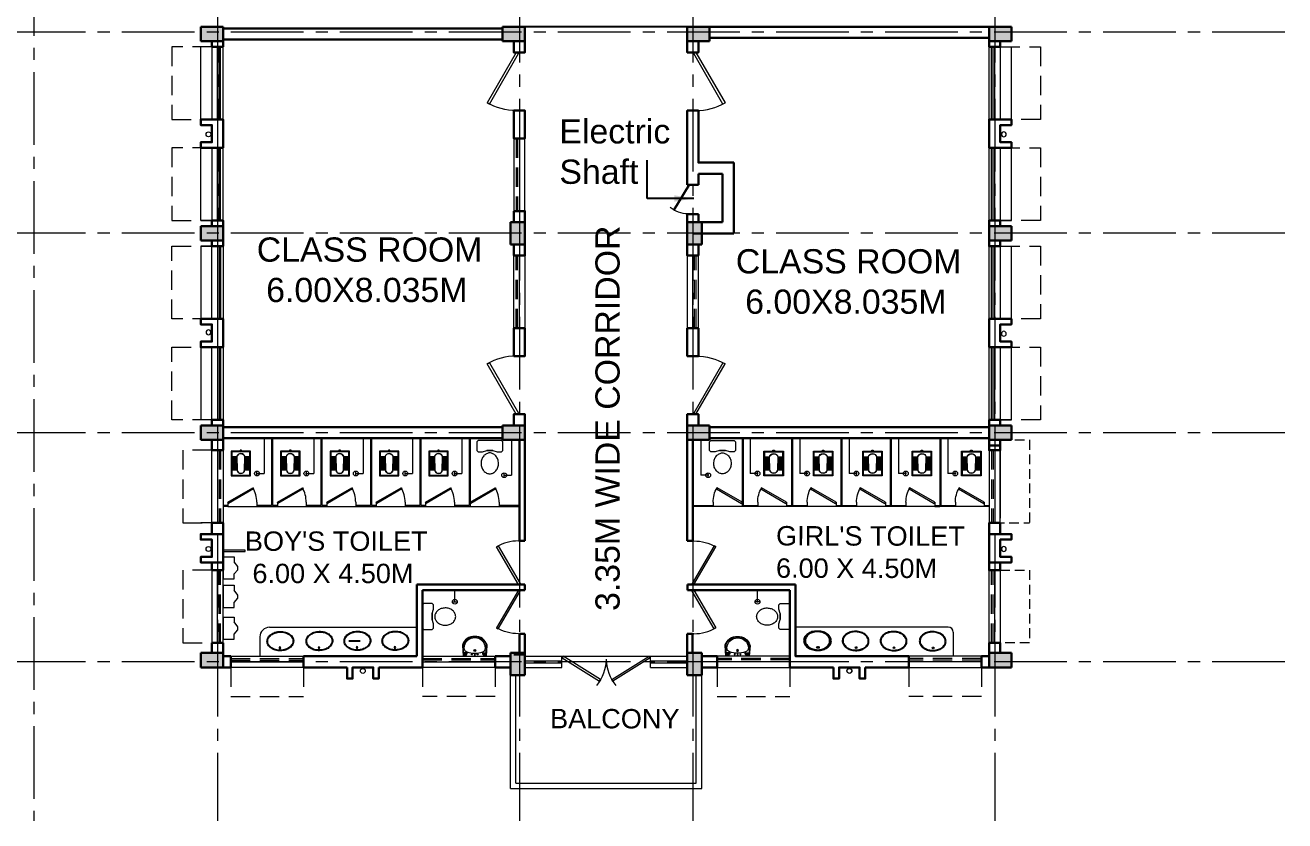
# Model space of a CAD drawing. Extents: x 1465 to 2206, y 779 to 1116.
# Drawn here: x 1938.69 to 1964.68, y 879.68 to 896.11 of the extents above; entities that cross this region are included whole.
import ezdxf

# ---------------------------------------------------------------- set-up
doc = ezdxf.new("R2010")
doc.units = 0
doc.header["$LTSCALE"] = 40
doc.header["$MEASUREMENT"] = 0
doc.linetypes.add('CENTER2', pattern=[1.125, 0.75, -0.125, 0.125, -0.125])
doc.linetypes.add('DASHED', pattern=[0.75, 0.5, -0.25])
doc.layers.get('0').update_dxf_attribs({"linetype": 'CONTINUOUS'})
for name, color, linetype, lineweight in [('CLL LEV.', 252, 'CONTINUOUS', 18), ('COLUMN', 251, 'CONTINUOUS', 30), ('CUBICAL TOILET', 160, 'CONTINUOUS', 9), ('Door', 54, 'CONTINUOUS', 15), ('elevation', 1, 'CONTINUOUS', 13), ('FIXTURE', 13, 'CONTINUOUS', 9), ('Furniture', 13, 'CONTINUOUS', 13), ('PROJECTION', 32, 'DASHED', 13), ('Railing', 22, 'CONTINUOUS', 13), ('VENTILATOR', 6, 'DASHED', 13), ('Wall', 7, 'CONTINUOUS', 30), ('wall l', 7, 'CONTINUOUS', 15), ('Window', 150, 'CONTINUOUS', 13), ('Window-Wall', 7, 'CONTINUOUS', 13)]:
    doc.layers.add(name, color=color, linetype=linetype, lineweight=lineweight)
for name, color, linetype in [('Dim', 251, 'CONTINUOUS'), ('EXPANSION JOINT', 244, 'CONTINUOUS'), ('GRID', 4, 'CENTER2'), ('Hatch', 251, 'CONTINUOUS'), ('Text', 7, 'CONTINUOUS')]:
    doc.layers.add(name, color=color, linetype=linetype)
doc.styles.add('L120', font='simplex.shx', dxfattribs={"height": 3})
doc.styles.get("Standard").update_dxf_attribs({"font": 'txt.shx', "height": 0.03937})
doc.styles.add('Tabrej.', font='GOTHIC.TTF', dxfattribs={"height": 1})
doc.dimstyles.get("Standard").update_dxf_attribs({"dimtxt": 0.18, "dimasz": 0.18, "dimexe": 0.18, "dimexo": 0.0625, "dimgap": 0.09, "dimtad": 0, "dimtih": 1, "dimtoh": 1, "dimdec": 4, "dimzin": 0, "dimdsep": 46, "dimtxsty": 'Standard', "dimcen": 0.09, "dimadec": 0, "dimazin": 0, "dimtfac": 1, "dimtdec": 4, "dimtofl": 0, "dimtmove": 0, "dimatfit": 3, "dimfxl": 0, "dimtolj": 1, "dimtzin": 0, "dimarcsym": 0})

# ---------------------------------------------------------------- blocks, each defined once
blk = doc.blocks.new('COLUMN 546')
at = {"layer": 'Hatch'}
h = blk.add_hatch(color=0, dxfattribs=at)
h.dxf.hatch_style = 1
h.paths.add_polyline_path([(0, 0), (0.3, 0), (0.3, 0.46), (0, 0.46)])
at = {"layer": 'COLUMN'}
for p, q in [((0.3, 0.46), (0, 0.46)), ((0, 0.46), (0, 0)), ((0.3, 0), (0.3, 0.46)), ((0, 0), (0.3, 0))]:
    blk.add_line(p, q, dxfattribs=at)
blk = doc.blocks.new('VENT 2')
at = {"layer": 'VENTILATOR', "ltscale": 0.02}
for p, q in [((0, 0.182), (1.5, 0.182)), ((0, 0.152), (1.5, 0.152))]:
    blk.add_line(p, q, dxfattribs=at)
at = {"layer": 'Window-Wall'}
for p, q in [((0, 0.23), (1.5, 0.23)), ((0, 0), (0, 0.23)), ((0, 0.115), (1.5, 0.115)), ((1.5, 0), (0, 0)), ((1.5, 0.23), (1.5, 0))]:
    blk.add_line(p, q, dxfattribs=at)
blk = doc.blocks.new('*U14')
for p, q in [((0, 0), (0, -6)), ((40, 0), (40, -6))]:
    blk.add_line(p, q)
blk.add_lwpolyline([(0, 0), (34.64, 20), (35.52, 18.48), (0.87, -1.52)], close=True)
blk.add_arc((0, 0), 40, 0, 30)
blk = doc.blocks.new('DOOR1')
at = {"layer": 'Door', "xscale": 0.0300000000000013, "yscale": 0.0300000000000013, "zscale": 0.0300000000000013}
blk.add_blockref('*U14', (0, 0.18), dxfattribs=at)
blk = doc.blocks.new('class 1')
at = {"layer": 'Wall'}
for points in [[(0.23, 0), (0, 0), (0, -0.23), (0.23, -0.23), (0.23, 0)], [(0.23, -1.43), (0, -1.43), (0, -2.005), (0.23, -2.005), (0.23, -1.43)], [(0.23, -3.505), (0, -3.505), (0, -3.735), (0.23, -3.735), (0.23, -3.505)]]:
    blk.add_lwpolyline(points, dxfattribs=at)
at = {"layer": 'Wall', "rotation": 270}
for name, p in [('DOOR1', (0, -0.23)), ('VENT 2', (0, -2.005))]:
    blk.add_blockref(name, p, dxfattribs=at)
blk = doc.blocks.new('WINDOW 1')
at = {"layer": 'CLL LEV.'}
for p, q in [((0, -0.23), (0, -0.46)), ((1.5, -0.23), (1.5, -0.46)), ((0, -0.46), (1.5, -0.46))]:
    blk.add_line(p, q, dxfattribs=at)
at = {"layer": 'PROJECTION', "ltscale": 0.02}
for p, q in [((0, -1.06), (0, -0.23)), ((1.5, -0.23), (1.5, -1.06)), ((1.5, -1.06), (0, -1.06))]:
    blk.add_line(p, q, dxfattribs=at)
at = {"layer": 'Window'}
for p, q in [((0, -0.051), (1.5, -0.051)), ((0, -0.081), (1.5, -0.081))]:
    blk.add_line(p, q, dxfattribs=at)
at = {"layer": 'Window-Wall'}
for p, q in [((0, 0), (1.5, 0)), ((0, -0.23), (0, 0)), ((1.5, 0), (1.5, -0.23)), ((0, -0.115), (1.5, -0.115)), ((1.5, -0.23), (0, -0.23))]:
    blk.add_line(p, q, dxfattribs=at)
blk = doc.blocks.new('SHAFT2')
at = {"layer": 'FIXTURE'}
blk.add_circle((0.302, 0.307), 0.05, dxfattribs=at)
at = {"layer": 'Wall'}
blk.add_lwpolyline([(0, 0.585), (0.46, 0.585), (0.46, 0.47), (0.23, 0.47), (0.23, 0.115), (0.46, 0.115), (0.46, 0), (0, 0), (0, 0.585)], dxfattribs=at)
blk = doc.blocks.new('Door - Left Hung 36 in.')
blk.add_lwpolyline([(0.8, -1.3), (0, 0), (31.2, 18), (31.9, 16.7)], close=True)
blk.add_arc((0, 0), 36, 0, 37.3101)
blk = doc.blocks.new('GTREY')
at = {"layer": 'GRID', "lineweight": 18, "ltscale": 0.05}
for p, q in [((49.375, 5.343), (49.375, -45.5572)), ((55.605, 5.343), (55.605, -45.5572)), ((59.185, 5.343), (59.185, -45.5572)), ((65.415, 5.343), (65.415, -45.5572)), ((45.587, 3.6467), (45.587, -45.5572)), ((71.4016, -29.282), (-2.5941, -29.282)), ((71.4016, -33.4319), (-4.1023, -33.4319)), ((71.4016, -37.5469), (-4.1023, -37.5469)), ((71.4016, -42.277), (-4.1023, -42.277))]:
    blk.add_line(p, q, dxfattribs=at)
blk = doc.blocks.new('RSA BASIN 9')
for points in [[(-0.1, -16.2, 0.340881), (10, -9, 0.074195), (10.1, -8.9), (9.5, 0), (-9.5, 0), (-10, -8.8, 0.082611), (-10, -9.2, 0.330812), (-0.1, -16.2)], [(0, -15, 0.391482), (8.9, -6.7, 0.252869), (6.5, -3.5, 0.087242), (0, -2.5, 0.079484), (-6.5, -3.5, 0.2542), (-8.8, -6.7, 0.39026), (0, -15)], [(-8.6, -2, -0.907437), (-8.4, -1.8), (-7.5, -2.6, -0.907437), (-7.6, -2.7)], [(-8.2, -1.6, -0.907437), (-8.1, -1.5), (-7.1, -2.3, -0.907437), (-7.3, -2.4)], [(-7.8, -1.3, -0.907437), (-7.7, -1.2), (-6.8, -1.9, -0.907437), (-6.9, -2.1)], [(7.8, -1.3, 0.907437), (7.7, -1.2), (6.8, -1.9, 0.907437), (6.9, -2.1)], [(8.2, -1.6, 0.907437), (8.1, -1.5), (7.1, -2.3, 0.907437), (7.3, -2.4)], [(8.6, -2, 0.907437), (8.4, -1.8), (7.5, -2.6, 0.907437), (7.6, -2.7)]]:
    blk.add_lwpolyline(points, format="xyb", close=True)
for points in [[(-5.9, -3.3), (-6.2, -3, -0.183787), (-6.2, -2.7, 0.126662), (-6.2, -2.4), (-6.6, -1.4, 0.35453), (-7.1, -1), (-8.7, -1, 0.414214), (-9.1, -1.4), (-9.6, -9.1, 0.329849), (-0.1, -15.8, 0.338736), (9.6, -8.9, 0.075632), (9.7, -8.8), (9.1, -1.4, 0.414214), (8.7, -1), (7.1, -1, 0.35453), (6.6, -1.4), (6.2, -2.4, 0.126662), (6.2, -2.7, -0.183787), (6.2, -3), (5.9, -3.3)], [(-6.2, -3.4), (-6.2, -3.3, 0.220542), (-6.5, -3.1), (-8.7, -2.8, -0.361119), (-9.2, -2.3)], [(6.2, -3.4), (6.2, -3.3, -0.220542), (6.5, -3.1), (8.7, -2.8, 0.358803), (9.2, -2.3, 0.358803)]]:
    blk.add_lwpolyline(points, format="xyb")
for centre, radius in [((-2.3, -1.6), 0.399), ((0, -4.8), 0.771), ((0, -4.8), 0.602), ((0, -1.2), 0.399), ((2.3, -1.5), 0.399)]:
    blk.add_circle(centre, radius)
blk = doc.blocks.new('RSA CL6')
for p, q in [((5.5, 3.5), (5.5, 7.3)), ((5.9, 3.5), (5.9, 7.3)), ((6.3, 3.5), (6.3, 7.3)), ((6.7, 3.4), (6.7, 7.3)), ((7.1, 3.4), (7.1, 7.3)), ((7.5, 3.4), (7.5, 7.3)), ((7.9, 3.4), (7.9, 7.3)), ((8.3, 3.4), (8.3, 7.3)), ((8.7, 3.4), (8.7, 7.3)), ((9.1, 3.4), (9.1, 7.3)), ((9.4, 3.4), (9.4, 7.3)), ((9.8, 3.4), (9.8, 7.3)), ((10.2, 3.4), (10.2, 7.3)), ((10.6, 3.4), (10.6, 7.3)), ((11, 3.3), (11, 7.3)), ((11.4, 3.3), (11.4, 7.3)), ((11.8, 3.3), (11.8, 7.3)), ((12.2, 3.3), (12.2, 7.3)), ((12.6, 3.3), (12.6, 7.3)), ((13, 3.3), (13, 7.3)), ((13.4, 3.3), (13.4, 7.3)), ((13.8, 3.3), (13.8, 7.3)), ((14.2, 3.3), (14.2, 7.3)), ((14.6, 3.3), (14.6, 7.3)), ((15, 3.2), (15, 7.3)), ((15.4, 3.2), (15.4, 7.3)), ((15.7, 3.2), (15.7, 7.3)), ((16.1, 3.2), (16.1, 7.3)), ((16.1, 7.3), (16.1, 3.2)), ((5.5, -7.3), (5.5, -3.5)), ((5.9, -7.3), (5.9, -3.5)), ((6.3, -7.3), (6.3, -3.4)), ((6.7, -7.3), (6.7, -3.4)), ((7.1, -7.3), (7.1, -3.4)), ((7.5, -7.3), (7.5, -3.4)), ((7.9, -7.3), (7.9, -3.4)), ((8.3, -7.3), (8.3, -3.4)), ((8.7, -7.3), (8.7, -3.4)), ((9.1, -7.3), (9.1, -3.4)), ((9.4, -7.3), (9.4, -3.4)), ((9.8, -7.3), (9.8, -3.3)), ((10.2, -7.3), (10.2, -3.3)), ((10.6, -7.3), (10.6, -3.3)), ((11, -7.3), (11, -3.3)), ((11.4, -7.3), (11.4, -3.3)), ((11.8, -7.3), (11.8, -3.3)), ((12.2, -7.3), (12.2, -3.3)), ((12.6, -7.3), (12.6, -3.3)), ((13, -7.3), (13, -3.3)), ((13.4, -7.3), (13.4, -3.2)), ((13.8, -7.3), (13.8, -3.2)), ((14.2, -7.3), (14.2, -3.2)), ((14.6, -7.3), (14.6, -3.2)), ((15, -7.3), (15, -3.2)), ((15.4, -7.3), (15.4, -3.2)), ((15.7, -7.3), (15.7, -3.2)), ((16.1, -3.2), (16.1, -7.3)), ((16.1, -7.3), (16.1, -3.2))]:
    blk.add_line(p, q)
blk.add_lwpolyline([(0.8, -0.6), (0, -0.6), (0, 0.6), (0.8, 0.6)])
for points in [[(0.8, 7.9), (20.9, 7.9), (20.9, -7.9), (0.8, -7.9)], [(1.4, 7.3), (20.3, 7.3), (20.3, -7.3), (1.4, -7.3)]]:
    blk.add_lwpolyline(points, close=True)
for points in [[(5.5, 3.5), (16.1, 3.2, -0.899983), (16.1, -3.2), (5.5, -3.5, -0.799392)], [(5.5, 3.3), (16.1, 3, -0.897689), (16.1, -3), (5.6, -3.3, -0.793494), (5.5, 3.3)]]:
    blk.add_lwpolyline(points, format="xyb", close=True)
blk = doc.blocks.new('ENGLISH SHEET')
at = {"layer": 'FIXTURE'}
for p, q in [((4663.798, 251.204), (4663.773, 251.179)), ((4663.773, 251.179), (4663.773, 250.696)), ((4663.976, 251.204), (4663.798, 251.204)), ((4664.002, 251.179), (4663.976, 251.204)), ((4664.002, 251.09), (4664.002, 251.179)), ((4663.976, 251.001), (4664.002, 251.09)), ((4663.976, 250.874), (4663.976, 251.001)), ((4663.976, 251.001), (4663.976, 250.874)), ((4664.002, 250.785), (4663.976, 250.874)), ((4663.773, 250.696), (4663.798, 250.67)), ((4663.798, 250.67), (4663.976, 250.67)), ((4663.976, 250.67), (4664.002, 250.696)), ((4664.002, 250.696), (4664.002, 250.785))]:
    blk.add_line(p, q, dxfattribs=at)
blk.add_lwpolyline([(4664.459, 250.937, 0.117036), (4664.443, 251.003, 0.104338), (4664.396, 251.063, 0.09029), (4664.321, 251.105, 0.09898), (4664.243, 251.115, 0.08237), (4664.159, 251.101, 0.09029), (4664.09, 251.063, 0.104338), (4664.043, 251.003, 0.117036), (4664.027, 250.937, 0.117036), (4664.043, 250.871, 0.104338), (4664.09, 250.811, 0.09029), (4664.159, 250.773, 0.08237), (4664.243, 250.759, 0.08237), (4664.327, 250.773, 0.09029), (4664.396, 250.811, 0.104338), (4664.443, 250.871, 0.117036)], format="xyb", close=True, dxfattribs=at)
blk = doc.blocks.new('RSA BASIN 2')
for points in [[(10.7, -8.1, 0.12976), (10, -5.2, 0.106426), (7.6, -2.5, 0.084431), (4.3, -0.7, 0.073534), (0, 0, 0.073534), (-4.3, -0.5, 0.084431), (-7.7, -2.2, 0.106426), (-10.2, -4.8, 0.12976), (-11, -7.7, 0.12976), (-10.3, -10.6, 0.106426), (-7.9, -13.3, 0.084431), (-4.6, -15.1, 0.073534), (-0.3, -15.8, 0.073534), (4, -15.3, 0.084431), (7.4, -13.6, 0.106426), (9.9, -11, 0.12976)], [(10.1, -7.9, 0.119977), (9.4, -5.5, 0.106426), (7.3, -2.9, 0.084431), (4.1, -1.3, 0.073534), (0, -0.6, 0.073534), (-4.1, -1.1, 0.084431), (-7.4, -2.6, 0.106426), (-9.7, -5.1, 0.12976), (-10.4, -7.7, 0.009633), (-10.4, -7.9, 0.119977), (-9.8, -10.3, 0.106426), (-7.6, -12.9, 0.084431), (-4.4, -14.5, 0.073534), (-0.3, -15.2, 0.073534), (3.8, -14.7, 0.084431), (7.1, -13.2, 0.106426), (9.3, -10.7, 0.12976), (10.1, -8.1, 0.009633)]]:
    blk.add_lwpolyline(points, format="xyb", close=True)
for radius in [0.7, 0.479]:
    blk.add_circle((-0.5, -2.5), radius)
blk = doc.blocks.new('Urinal 1')
for p, q in [((0, 9), (9, 9)), ((0, 9), (0, -9)), ((9, 9), (9, 5)), ((12, 1), (9, 5)), ((12, -1.5), (12, 1)), ((0, -9), (9, -9)), ((9, -5), (12, -1.5)), ((9, -9), (9, -5))]:
    blk.add_line(p, q)

msp = doc.modelspace()

# ---------------------------------------------------------------- linework, layer by layer
at = {"ltscale": 0.05}
msp.add_line((1952.3508, 892.2079), (1952.3508, 892.2079), dxfattribs=at)
at = {"color": 2}
msp.add_line((1945.369, 883.3977), (1945.6023, 883.3954), dxfattribs=at)
at = {"layer": 'CLL LEV.'}
for p, q in [((1942.5408, 887.5444), (1942.3108, 887.5444)), ((1942.5408, 887.5444), (1942.3108, 887.5444)), ((1958.8108, 887.5444), (1959.0408, 887.5444)), ((1958.8108, 887.5444), (1959.0408, 887.5444)), ((1942.5408, 885.8319), (1942.3108, 885.8319)), ((1942.5408, 883.1494), (1942.3108, 883.1494))]:
    msp.add_line(p, q, dxfattribs=at)
at = {"layer": 'CUBICAL TOILET', "ltscale": 0.01}
for p, q in [((1943.7708, 887.5794), (1943.7708, 886.1891)), ((1943.7908, 887.5794), (1943.7908, 886.1891)), ((1944.7908, 887.5794), (1944.7908, 886.1891)), ((1944.8108, 887.5794), (1944.8108, 886.1891)), ((1945.8108, 887.5794), (1945.8108, 886.1891)), ((1945.8108, 887.5794), (1945.8108, 886.1891)), ((1945.8308, 887.5794), (1945.8308, 886.1891)), ((1945.8308, 887.5794), (1945.8308, 886.1891)), ((1946.8308, 887.5794), (1946.8308, 886.1891)), ((1946.8308, 887.5794), (1946.8308, 886.1891)), ((1946.8508, 887.5794), (1946.8508, 886.1891)), ((1946.8508, 887.5794), (1946.8508, 886.1891)), ((1947.8508, 887.5794), (1947.8508, 886.1891)), ((1947.8708, 887.5794), (1947.8708, 886.1691)), ((1948.8908, 887.5444), (1948.8908, 886.1891)), ((1948.8908, 887.5444), (1948.8908, 886.1891)), ((1953.4808, 887.5794), (1953.4808, 886.1691)), ((1953.5008, 887.5794), (1953.5008, 886.1891)), ((1954.5008, 887.5794), (1954.5008, 886.1891)), ((1954.5008, 887.5794), (1954.5008, 886.1891)), ((1954.5208, 887.5794), (1954.5208, 886.1891)), ((1954.5208, 887.5794), (1954.5208, 886.1891)), ((1955.5208, 887.5794), (1955.5208, 886.1891)), ((1955.5208, 887.5794), (1955.5208, 886.1891)), ((1955.5408, 887.5794), (1955.5408, 886.1891)), ((1955.5408, 887.5794), (1955.5408, 886.1891)), ((1956.5408, 887.5794), (1956.5408, 886.1891)), ((1956.5608, 887.5794), (1956.5608, 886.1891)), ((1957.5608, 887.5794), (1957.5608, 886.1891)), ((1957.5808, 887.5794), (1957.5808, 886.1891)), ((1942.8708, 886.1891), (1942.7708, 886.1891)), ((1942.8708, 886.1691), (1942.7708, 886.1691)), ((1942.8708, 886.1891), (1942.8708, 886.1691)), ((1943.7708, 886.1891), (1943.4672, 886.1891)), ((1943.4672, 886.1891), (1943.4672, 886.1691)), ((1943.4672, 886.1691), (1943.8908, 886.1691)), ((1943.8908, 886.1891), (1943.7908, 886.1891)), ((1943.8908, 886.1891), (1943.7908, 886.1891)), ((1943.8908, 886.1691), (1943.7908, 886.1691)), ((1943.8908, 886.1891), (1943.8908, 886.1691)), ((1943.8908, 886.1891), (1943.8908, 886.1691)), ((1944.7908, 886.1891), (1944.4872, 886.1891)), ((1944.4872, 886.1891), (1944.4872, 886.1691)), ((1944.4872, 886.1891), (1944.4872, 886.1691)), ((1944.4872, 886.1691), (1944.9108, 886.1691)), ((1944.7908, 886.1891), (1944.7875, 886.1891)), ((1944.9108, 886.1891), (1944.8108, 886.1891)), ((1944.9108, 886.1891), (1944.9108, 886.1691)), ((1944.9108, 886.1891), (1944.9108, 886.1691)), ((1945.8108, 886.1891), (1945.5072, 886.1891)), ((1945.5072, 886.1891), (1945.5072, 886.1691)), ((1945.5072, 886.1891), (1945.5072, 886.1691)), ((1945.5072, 886.1691), (1946.1108, 886.1691)), ((1945.8108, 886.1891), (1945.8075, 886.1891)), ((1945.9308, 886.1891), (1945.8308, 886.1891)), ((1945.9308, 886.1891), (1945.9308, 886.1691)), ((1945.9308, 886.1891), (1945.9308, 886.1691)), ((1946.8308, 886.1891), (1946.5272, 886.1891)), ((1946.5272, 886.1891), (1946.5272, 886.1691)), ((1946.5272, 886.1891), (1946.5272, 886.1691)), ((1946.5272, 886.1691), (1947.1308, 886.1691)), ((1946.8308, 886.1891), (1946.8275, 886.1891)), ((1946.9508, 886.1891), (1946.8508, 886.1891)), ((1946.9508, 886.1891), (1946.9508, 886.1691)), ((1946.9508, 886.1891), (1946.9508, 886.1691)), ((1947.8508, 886.1891), (1947.5472, 886.1891)), ((1947.5472, 886.1891), (1947.5472, 886.1691)), ((1947.5472, 886.1891), (1947.5472, 886.1691)), ((1947.5472, 886.1691), (1947.8708, 886.1691)), ((1947.8508, 886.1891), (1947.8475, 886.1891)), ((1947.8508, 886.1891), (1947.8475, 886.1891)), ((1948.8909, 886.1891), (1948.4672, 886.1891)), ((1948.4672, 886.1891), (1948.4672, 886.1691)), ((1948.4672, 886.1891), (1948.4672, 886.1691)), ((1948.4672, 886.1691), (1948.8909, 886.1691)), ((1948.7708, 886.1891), (1948.7675, 886.1891)), ((1952.4608, 886.1891), (1952.8844, 886.1891)), ((1952.8844, 886.1691), (1952.4608, 886.1691)), ((1952.5808, 886.1891), (1952.5842, 886.1891)), ((1952.8844, 886.1891), (1952.8844, 886.1691)), ((1952.8844, 886.1891), (1952.8844, 886.1691)), ((1953.8044, 886.1691), (1953.4808, 886.1691)), ((1953.5008, 886.1891), (1953.5042, 886.1891)), ((1953.5008, 886.1891), (1953.8044, 886.1891)), ((1953.5008, 886.1891), (1953.5042, 886.1891)), ((1953.8044, 886.1891), (1953.8044, 886.1691)), ((1953.8044, 886.1891), (1953.8044, 886.1691)), ((1954.8244, 886.1691), (1954.2208, 886.1691)), ((1954.4008, 886.1891), (1954.5008, 886.1891)), ((1954.4008, 886.1891), (1954.4008, 886.1691)), ((1954.4008, 886.1891), (1954.4008, 886.1691)), ((1954.5208, 886.1891), (1954.5242, 886.1891)), ((1954.5208, 886.1891), (1954.8244, 886.1891)), ((1954.8244, 886.1891), (1954.8244, 886.1691)), ((1954.8244, 886.1891), (1954.8244, 886.1691)), ((1955.8444, 886.1691), (1955.2408, 886.1691)), ((1955.4208, 886.1891), (1955.5208, 886.1891)), ((1955.4208, 886.1891), (1955.4208, 886.1691)), ((1955.4208, 886.1891), (1955.4208, 886.1691)), ((1955.5408, 886.1891), (1955.5442, 886.1891)), ((1955.5408, 886.1891), (1955.8444, 886.1891)), ((1955.8444, 886.1891), (1955.8444, 886.1691)), ((1955.8444, 886.1891), (1955.8444, 886.1691)), ((1956.4408, 886.1891), (1956.5408, 886.1891)), ((1956.4408, 886.1891), (1956.4408, 886.1691)), ((1956.4408, 886.1891), (1956.4408, 886.1691)), ((1956.8644, 886.1691), (1956.4408, 886.1691)), ((1956.5608, 886.1891), (1956.8644, 886.1891)), ((1956.8644, 886.1891), (1956.8644, 886.1691)), ((1956.8644, 886.1891), (1956.8644, 886.1691)), ((1957.4608, 886.1891), (1957.5608, 886.1891)), ((1957.4608, 886.1891), (1957.4608, 886.1691)), ((1957.4608, 886.1891), (1957.5608, 886.1891)), ((1957.4608, 886.1891), (1957.4608, 886.1691)), ((1957.8844, 886.1691), (1957.4608, 886.1691)), ((1957.4608, 886.1691), (1957.5608, 886.1691)), ((1957.5808, 886.1891), (1957.8844, 886.1891)), ((1957.8844, 886.1891), (1957.8844, 886.1691)), ((1958.4808, 886.1891), (1958.5808, 886.1891)), ((1958.4808, 886.1891), (1958.4808, 886.1691)), ((1958.4808, 886.1891), (1958.4808, 886.1691)), ((1958.5808, 886.1691), (1958.4808, 886.1691))]:
    msp.add_line(p, q, dxfattribs=at)
at = {"layer": 'Dim'}
msp.add_line((1951.5221, 892.5274), (1951.5221, 893.3212), dxfattribs=at)
at = {"layer": 'Door'}
for p, q in [((1942.8708, 886.1691), (1943.4672, 886.1691)), ((1943.8908, 886.1691), (1944.4872, 886.1691)), ((1944.9108, 886.1691), (1945.5072, 886.1691)), ((1945.9308, 886.1691), (1946.5272, 886.1691)), ((1946.9508, 886.1691), (1947.5472, 886.1691)), ((1947.8708, 886.1691), (1948.4672, 886.1691)), ((1953.4808, 886.1691), (1952.8844, 886.1691)), ((1954.4008, 886.1691), (1953.8044, 886.1691)), ((1955.4208, 886.1691), (1954.8244, 886.1691)), ((1956.4408, 886.1691), (1955.8444, 886.1691)), ((1957.4608, 886.1691), (1956.8644, 886.1691)), ((1958.4808, 886.1691), (1957.8844, 886.1691)), ((1949.7628, 883.0794), (1951.5915, 883.0794))]:
    msp.add_line(p, q, dxfattribs=at)
at = {"layer": 'EXPANSION JOINT', "linetype": 'ByBlock', "ltscale": 0.05}
msp.add_line((1952.3508, 896.0744), (1949.0008, 896.0744), dxfattribs=at)
at = {"layer": 'FIXTURE'}
for p, q in [((1943.7305, 883.6794), (1946.7708, 883.6794)), ((1957.7375, 883.6794), (1954.5872, 883.6794)), ((1943.5305, 883.4794), (1943.5305, 883.0794)), ((1957.8375, 883.5794), (1957.8375, 883.0794))]:
    msp.add_line(p, q, dxfattribs=at)
msp.add_lwpolyline([(1943.2279, 885.2691), (1942.7708, 885.2691), (1942.7708, 885.2441), (1943.2279, 885.2441)], close=True, dxfattribs=at)
for centre in [(1945.6558, 882.7777), (1955.6958, 882.7777), (1955.6985, 882.7777)]:
    msp.add_circle(centre, 0.05, dxfattribs=at)
for centre, radius, start, end in [((1943.7305, 883.4794), 0.2, 90, 180), ((1957.7375, 883.5794), 0.1, 0, 90)]:
    msp.add_arc(centre, radius, start, end, dxfattribs=at)
at = {"layer": 'Furniture', "ltscale": 0.05}
for p, q in [((1943.6209, 887.5794), (1943.6208, 886.8517)), ((1944.6408, 887.5794), (1944.6408, 886.8517)), ((1945.6608, 887.5794), (1945.6608, 886.8517)), ((1946.6808, 887.5794), (1946.6808, 886.8517)), ((1947.7008, 887.5794), (1947.7008, 886.8517)), ((1948.7208, 887.5444), (1948.7208, 886.8167)), ((1952.6309, 887.5444), (1952.6309, 886.8167)), ((1953.6509, 887.5794), (1953.6509, 886.8517)), ((1954.6709, 887.5794), (1954.6709, 886.8517)), ((1955.6909, 887.5794), (1955.6909, 886.8517)), ((1956.7108, 887.5794), (1956.7109, 886.8517)), ((1957.7308, 887.5794), (1957.7308, 886.8517)), ((1943.455, 886.8517), (1943.6208, 886.8517)), ((1943.4708, 886.8175), (1943.4708, 886.8858)), ((1944.475, 886.8517), (1944.6408, 886.8517)), ((1944.4908, 886.8175), (1944.4908, 886.8858)), ((1945.4949, 886.8517), (1945.6608, 886.8517)), ((1945.5108, 886.8175), (1945.5108, 886.8858)), ((1946.5149, 886.8517), (1946.6808, 886.8517)), ((1946.5308, 886.8175), (1946.5308, 886.8858)), ((1947.5349, 886.8517), (1947.7008, 886.8517)), ((1947.5508, 886.8175), (1947.5508, 886.8858)), ((1948.5549, 886.8167), (1948.7208, 886.8167)), ((1948.5708, 886.7825), (1948.5708, 886.8508)), ((1952.7967, 886.8167), (1952.6309, 886.8167)), ((1952.7809, 886.7825), (1952.7809, 886.8508)), ((1953.8167, 886.8517), (1953.6509, 886.8517)), ((1953.8009, 886.8175), (1953.8009, 886.8858)), ((1954.8367, 886.8517), (1954.6709, 886.8517)), ((1954.8209, 886.8175), (1954.8209, 886.8858)), ((1955.8567, 886.8517), (1955.6909, 886.8517)), ((1955.8409, 886.8175), (1955.8409, 886.8858)), ((1956.8767, 886.8517), (1956.7109, 886.8517)), ((1956.8609, 886.8175), (1956.8609, 886.8858)), ((1957.8967, 886.8517), (1957.7308, 886.8517)), ((1957.8808, 886.8175), (1957.8808, 886.8858)), ((1947.5547, 884.1898), (1947.5547, 884.4453)), ((1953.7996, 884.1898), (1953.7996, 884.4453)), ((1947.5205, 884.2057), (1947.5888, 884.2057)), ((1953.8338, 884.2057), (1953.7655, 884.2057))]:
    msp.add_line(p, q, dxfattribs=at)
for centre in [(1943.4708, 886.8517), (1944.4908, 886.8517), (1945.5108, 886.8517), (1946.5308, 886.8517), (1947.5508, 886.8517), (1948.5708, 886.8167), (1952.7809, 886.8167), (1953.8009, 886.8517), (1954.8209, 886.8517), (1955.8409, 886.8517), (1956.8609, 886.8517), (1957.8808, 886.8517), (1947.5547, 884.2057), (1953.7996, 884.2057)]:
    msp.add_circle(centre, 0.05, dxfattribs=at)
at = {"layer": 'PROJECTION', "ltscale": 0.01}
for p, q in [((1958.8108, 887.5444), (1959.4108, 887.5444)), ((1959.4108, 887.5444), (1959.4108, 885.8319)), ((1958.6958, 885.8319), (1959.4108, 885.8319)), ((1958.8108, 884.8569), (1959.4108, 884.8569)), ((1959.4108, 884.8569), (1959.4108, 883.3569)), ((1959.4108, 883.3569), (1958.8108, 883.3569))]:
    msp.add_line(p, q, dxfattribs=at)
at = {"layer": 'PROJECTION', "ltscale": 0.02}
for p, q in [((1942.5408, 887.3319), (1941.9408, 887.3319)), ((1941.9408, 887.3319), (1941.9408, 885.8319)), ((1941.9408, 885.8319), (1942.5408, 885.8319)), ((1941.9408, 884.8569), (1941.9408, 883.3569)), ((1942.5408, 884.8569), (1941.9408, 884.8569)), ((1941.9408, 883.3569), (1942.5408, 883.3569)), ((1942.9308, 882.8494), (1942.9308, 882.2494)), ((1944.4308, 882.8494), (1944.4308, 882.2494)), ((1946.8858, 882.8494), (1946.8858, 882.2494)), ((1948.3858, 882.8494), (1948.3858, 882.2494)), ((1952.9658, 882.8494), (1952.9658, 882.2494)), ((1954.4685, 882.8494), (1954.4685, 882.2494)), ((1956.9208, 882.8494), (1956.9208, 882.2494)), ((1958.4208, 882.8494), (1958.4208, 882.2494)), ((1942.9308, 882.2494), (1944.4308, 882.2494)), ((1948.3858, 882.2494), (1946.8858, 882.2494)), ((1952.9658, 882.2494), (1954.4658, 882.2494)), ((1952.9685, 882.2494), (1954.4685, 882.2494)), ((1958.4208, 882.2494), (1956.9208, 882.2494))]:
    msp.add_line(p, q, dxfattribs=at)
at = {"layer": 'Railing'}
for p, q in [((1948.7008, 883.138), (1948.7008, 883.088)), ((1952.6508, 883.138), (1952.6508, 883.088)), ((1952.6535, 883.138), (1952.6535, 883.088))]:
    msp.add_line(p, q, dxfattribs=at)
at = {"layer": 'VENTILATOR', "ltscale": 0.02}
for p, q in [((1942.6899, 887.3319), (1942.6899, 885.8319)), ((1942.7199, 887.3319), (1942.7199, 885.8319)), ((1958.6318, 887.3319), (1958.6318, 885.8319)), ((1958.6618, 887.3319), (1958.6618, 885.8319)), ((1942.6899, 883.3569), (1942.6899, 884.8569)), ((1942.7199, 883.3569), (1942.7199, 884.8569)), ((1958.6318, 883.3569), (1958.6318, 884.8569)), ((1958.6618, 883.3569), (1958.6618, 884.8569)), ((1946.8858, 883.0369), (1948.3858, 883.0369)), ((1946.8858, 883.0069), (1948.3858, 883.0069)), ((1954.4658, 883.0369), (1952.9658, 883.0369)), ((1954.4658, 883.0069), (1952.9658, 883.0069)), ((1954.4685, 883.0369), (1952.9685, 883.0369)), ((1954.4685, 883.0069), (1952.9685, 883.0069))]:
    msp.add_line(p, q, dxfattribs=at)
at = {"layer": 'Wall'}
for p, q in [((1952.8108, 896.0744), (1958.5808, 896.0744)), ((1948.5408, 896.0394), (1942.7708, 896.0394)), ((1952.8108, 895.8444), (1958.5808, 895.8444)), ((1948.5408, 895.8094), (1942.7708, 895.8094)), ((1953.3108, 891.8094), (1953.3108, 893.2694)), ((1952.3508, 893.1544), (1952.3508, 892.8094)), ((1953.0808, 893.0394), (1952.5808, 893.0394)), ((1952.5808, 893.0394), (1952.5808, 892.8094)), ((1953.0808, 892.0394), (1953.0808, 893.0394)), ((1952.5808, 892.8094), (1952.3508, 892.8094)), ((1952.3508, 892.2079), (1952.3508, 892.0394)), ((1952.3508, 892.2079), (1952.5808, 892.2079)), ((1952.5808, 892.2079), (1952.5808, 892.0394)), ((1952.5808, 892.0394), (1953.0808, 892.0394)), ((1952.4658, 891.8094), (1953.3108, 891.8094)), ((1942.7708, 887.8094), (1948.5408, 887.8094)), ((1942.7708, 887.8094), (1948.5408, 887.8094)), ((1948.5408, 887.8094), (1942.7708, 887.8094)), ((1948.5408, 887.8094), (1942.7708, 887.8094)), ((1952.8108, 887.8094), (1958.5808, 887.8094)), ((1952.8108, 887.8094), (1958.5808, 887.8094)), ((1958.5808, 887.8094), (1952.8108, 887.8094)), ((1958.5808, 887.8094), (1952.8108, 887.8094)), ((1942.7708, 887.5794), (1948.5408, 887.5794)), ((1942.7708, 887.5794), (1948.5408, 887.5794)), ((1948.5408, 887.5794), (1942.7708, 887.5794)), ((1948.5408, 887.5794), (1942.7708, 887.5794)), ((1952.8108, 887.5794), (1958.5808, 887.5794)), ((1952.8108, 887.5794), (1958.5808, 887.5794)), ((1958.5808, 887.5794), (1952.8108, 887.5794)), ((1958.5808, 887.5794), (1952.8108, 887.5794)), ((1948.8908, 883.545), (1949.0008, 883.545)), ((1952.4608, 883.545), (1952.3508, 883.545)), ((1948.7708, 883.1144), (1949.0008, 883.1144))]:
    msp.add_line(p, q, dxfattribs=at)
at = {"layer": 'Wall', "ltscale": 0.05}
for p, q in [((1948.8908, 887.5444), (1948.8909, 885.4603)), ((1949.0008, 887.5444), (1949.0008, 885.4603)), ((1952.3508, 887.5787), (1952.3508, 885.4603)), ((1952.4658, 887.5444), (1952.4658, 885.4603)), ((1949.0008, 885.4603), (1948.8909, 885.4603)), ((1952.3508, 885.4603), (1952.4658, 885.4603)), ((1946.7708, 884.5603), (1946.7708, 883.0794)), ((1949.0008, 884.5603), (1946.7708, 884.5603)), ((1946.8858, 884.4453), (1946.8858, 882.8494)), ((1949.0008, 884.4453), (1946.8858, 884.4453)), ((1949.0008, 884.5603), (1948.891, 884.5603)), ((1949.0008, 884.5603), (1949.0008, 884.4453)), ((1952.3535, 884.5603), (1952.4633, 884.5603)), ((1952.3535, 884.5603), (1954.5835, 884.5603)), ((1952.3535, 884.5603), (1952.3535, 884.4453)), ((1952.3535, 884.4453), (1954.4685, 884.4453)), ((1954.4685, 884.4453), (1954.4685, 882.8494)), ((1954.5835, 884.5603), (1954.5835, 883.0794)), ((1948.8908, 883.1494), (1948.8908, 883.545)), ((1949.0008, 883.1494), (1949.0008, 883.545)), ((1952.3508, 883.1494), (1952.3508, 883.545)), ((1952.4608, 883.1494), (1952.4608, 883.545))]:
    msp.add_line(p, q, dxfattribs=at)
at = {"layer": 'Wall'}
for points in [[(1942.5408, 895.7744), (1942.5408, 895.6594), (1942.7708, 895.6594), (1942.7708, 895.7744), (1942.5408, 895.7744)], [(1952.5808, 895.7744), (1952.3508, 895.7744), (1952.3508, 895.5444), (1952.5808, 895.5444), (1952.5808, 895.7744)], [(1958.8108, 895.7744), (1958.8108, 895.6594), (1958.5808, 895.6594), (1958.5808, 895.7744), (1958.8108, 895.7744)], [(1952.5808, 894.3444), (1952.3508, 894.3444), (1952.3508, 893.1544)], [(1953.3108, 893.2694), (1952.5808, 893.2694), (1952.5808, 894.3444)], [(1942.5408, 891.9594), (1942.5408, 892.0744), (1942.7708, 892.0744), (1942.7708, 891.9594), (1942.5408, 891.9594)], [(1942.5408, 892.0744), (1942.5408, 891.9594), (1942.7708, 891.9594), (1942.7708, 892.0744), (1942.5408, 892.0744)], [(1958.8108, 891.9594), (1958.8108, 892.0744), (1958.5808, 892.0744), (1958.5808, 891.9594), (1958.8108, 891.9594)], [(1958.8108, 892.0744), (1958.8108, 891.9594), (1958.5808, 891.9594), (1958.5808, 892.0744), (1958.8108, 892.0744)], [(1942.5408, 891.6594), (1942.5408, 891.5444), (1942.7708, 891.5444), (1942.7708, 891.6594), (1942.5408, 891.6594)], [(1942.5408, 891.5444), (1942.5408, 891.6594), (1942.7708, 891.6594), (1942.7708, 891.5444), (1942.5408, 891.5444)], [(1958.8108, 891.6594), (1958.8108, 891.5444), (1958.5808, 891.5444), (1958.5808, 891.6594), (1958.8108, 891.6594)], [(1942.5408, 887.8444), (1942.5408, 887.9594), (1942.7708, 887.9594), (1942.7708, 887.8444), (1942.5408, 887.8444)], [(1958.8108, 887.8444), (1958.8108, 887.9594), (1958.5808, 887.9594), (1958.5808, 887.8444), (1958.8108, 887.8444)], [(1958.8108, 887.9594), (1958.8108, 887.8444), (1958.5808, 887.8444), (1958.5808, 887.9594), (1958.8108, 887.9594)], [(1942.5408, 887.5394), (1942.5408, 887.3319), (1942.7708, 887.3319), (1942.7708, 887.5444), (1942.5408, 887.5444)], [(1942.5408, 887.4244), (1942.5408, 887.5444), (1942.7708, 887.5444), (1942.7708, 887.3319), (1942.5408, 887.3319)], [(1947.1708, 887.5794), (1944.5308, 887.5794)], [(1958.8108, 887.5444), (1958.8108, 887.4294), (1958.5808, 887.4294), (1958.5808, 887.5444), (1958.8108, 887.5444)], [(1958.8108, 887.5444), (1958.8108, 887.4294), (1958.5808, 887.4294), (1958.5808, 887.5444), (1958.8108, 887.5444)], [(1958.8108, 887.5394), (1958.8108, 887.3319), (1958.5808, 887.3319), (1958.5808, 887.5444), (1958.8108, 887.5444)], [(1958.8108, 887.4244), (1958.8108, 887.5444), (1958.5808, 887.5444), (1958.5808, 887.3319), (1958.8108, 887.3319)], [(1942.5408, 885.6019), (1942.5408, 885.8319), (1942.7708, 885.8319), (1942.7708, 885.6019), (1942.5408, 885.6019)], [(1958.8108, 885.6019), (1958.8108, 885.8319), (1958.5808, 885.8319), (1958.5808, 885.6019), (1958.8108, 885.6019)], [(1942.5408, 885.0169), (1942.5408, 884.8569), (1942.7708, 884.8569), (1942.7708, 885.0169), (1942.5408, 885.0169)], [(1958.8108, 885.0169), (1958.8108, 884.8569), (1958.5808, 884.8569), (1958.5808, 885.0169), (1958.8108, 885.0169)], [(1942.5408, 883.1494), (1942.5408, 883.3569), (1942.7708, 883.3569), (1942.7708, 883.1494), (1942.5408, 883.1494)], [(1942.5408, 883.2644), (1942.5408, 883.1494), (1942.7708, 883.1494), (1942.7708, 883.3569), (1942.5408, 883.3569)], [(1958.8108, 883.1494), (1958.8108, 883.3569), (1958.5808, 883.3569), (1958.5808, 883.1494), (1958.8108, 883.1494)], [(1958.8108, 883.2644), (1958.8108, 883.1494), (1958.5808, 883.1494), (1958.5808, 883.3569), (1958.8108, 883.3569)], [(1942.7708, 883.0794), (1942.7708, 882.8494), (1942.9308, 882.8494), (1942.9308, 883.0794), (1942.7708, 883.0794)], [(1944.4308, 883.0794), (1944.4308, 882.8494), (1945.3283, 882.8494)], [(1946.7708, 883.0794), (1944.4308, 883.0794)], [(1948.3858, 883.0794), (1948.3858, 882.8494), (1948.7008, 882.8494), (1948.7008, 883.0794), (1948.3858, 883.0794)], [(1952.9658, 883.0794), (1952.9658, 882.8494), (1952.6508, 882.8494), (1952.6508, 883.0794), (1952.9658, 883.0794)], [(1956.9208, 883.0794), (1954.5861, 883.0794), (1954.5861, 883.0794)], [(1956.9208, 883.0794), (1956.9208, 882.8494), (1956.0233, 882.8494)], [(1958.5808, 883.0794), (1958.5808, 882.8494), (1958.4208, 882.8494), (1958.4208, 883.0794), (1958.5808, 883.0794)], [(1945.9833, 882.8494), (1945.9833, 882.6194), (1945.8683, 882.6194), (1945.8683, 882.8494), (1945.4433, 882.8494), (1945.4433, 882.6194), (1945.3283, 882.6194), (1945.3283, 882.8494)], [(1945.9833, 882.8494), (1946.8858, 882.8494), (1946.8858, 882.8494)], [(1955.371, 882.8494), (1954.4685, 882.8494), (1954.4685, 882.8494)], [(1955.3683, 882.8494), (1955.3683, 882.6194), (1955.4833, 882.6194), (1955.4833, 882.8494), (1955.9083, 882.8494), (1955.9083, 882.6194), (1956.0233, 882.6194), (1956.0233, 882.8494)]]:
    msp.add_lwpolyline(points, dxfattribs=at)
at = {"layer": 'wall l', "ltscale": 0.02}
for p, q in [((1948.7009, 880.3494), (1948.7008, 882.6894)), ((1948.8159, 880.4644), (1948.8158, 882.6894)), ((1952.5358, 880.4644), (1952.5358, 882.6894)), ((1952.6508, 880.3494), (1952.6508, 882.6894)), ((1948.7009, 880.3494), (1952.6508, 880.3494)), ((1948.8159, 880.4644), (1952.5358, 880.4644))]:
    msp.add_line(p, q, dxfattribs=at)
at = {"layer": 'Window', "ltscale": 0.05}
for p, q in [((1949.0008, 883.0794), (1949.7628, 883.0794)), ((1949.7628, 882.8494), (1949.7628, 883.0794)), ((1951.5915, 883.0794), (1952.3508, 883.0794)), ((1951.5915, 882.8494), (1951.5915, 883.0794)), ((1949.7628, 882.98), (1949.0008, 882.98)), ((1949.7628, 882.9383), (1949.0008, 882.9383)), ((1949.0008, 882.8494), (1949.7628, 882.8494)), ((1952.3508, 882.98), (1951.5915, 882.98)), ((1952.3508, 882.9383), (1951.5915, 882.9383)), ((1951.5915, 882.8494), (1952.3508, 882.8494))]:
    msp.add_line(p, q, dxfattribs=at)
at = {"layer": 'Window-Wall'}
for p, q in [((1942.5408, 885.8319), (1942.5408, 887.3319)), ((1942.5408, 887.3319), (1942.7708, 887.3319)), ((1942.6558, 887.3319), (1942.6558, 885.8319)), ((1942.7708, 887.3319), (1942.7708, 885.8319)), ((1958.5808, 887.4294), (1958.8108, 887.4294)), ((1958.5808, 887.4294), (1958.8108, 887.4294)), ((1958.5808, 887.3319), (1958.5808, 885.8319)), ((1958.8108, 887.3319), (1958.5808, 887.3319)), ((1958.6958, 887.3319), (1958.6958, 885.8319)), ((1958.8108, 887.4294), (1958.8108, 885.9294)), ((1958.8108, 885.8319), (1958.8108, 887.3319)), ((1942.5408, 884.8569), (1942.5408, 883.3569)), ((1942.6558, 883.3569), (1942.6558, 884.8569)), ((1942.7708, 883.3569), (1942.7708, 884.8569)), ((1958.5808, 883.3569), (1958.5808, 884.8569)), ((1958.6958, 883.3569), (1958.6958, 884.8569)), ((1958.8108, 884.8569), (1958.8108, 883.3569)), ((1958.8108, 884.7644), (1958.8108, 883.2644)), ((1942.5408, 883.3569), (1942.7708, 883.3569)), ((1958.8108, 883.3569), (1958.5808, 883.3569)), ((1946.8858, 883.0794), (1948.3858, 883.0794)), ((1954.4658, 883.0794), (1952.9658, 883.0794)), ((1954.4685, 883.0794), (1952.9685, 883.0794)), ((1942.8858, 882.8494), (1942.7708, 882.8494)), ((1944.4308, 882.8494), (1944.5458, 882.8494)), ((1948.3858, 882.8494), (1946.8808, 882.8494)), ((1946.8858, 882.9644), (1948.3858, 882.9644)), ((1948.3083, 882.8494), (1948.2633, 882.8494)), ((1954.4658, 882.9644), (1952.9658, 882.9644)), ((1952.9658, 882.8494), (1954.4708, 882.8494)), ((1954.4685, 882.9644), (1952.9685, 882.9644)), ((1952.9685, 882.8494), (1954.4735, 882.8494)), ((1953.0434, 882.8494), (1953.0883, 882.8494)), ((1953.046, 882.8494), (1953.091, 882.8494)), ((1956.9208, 882.8494), (1956.8058, 882.8494)), ((1958.4658, 882.8494), (1958.5808, 882.8494))]:
    msp.add_line(p, q, dxfattribs=at)

# ---------------------------------------------------------------- block references
at = {"linetype": 'ByBlock', "xscale": -1}
msp.add_blockref('class 1', (1949.0008, 895.7744), dxfattribs=at)
at = {"linetype": 'ByBlock', "rotation": 180}
msp.add_blockref('class 1', (1949.0008, 887.8444), dxfattribs=at)
at = {"linetype": 'ByBlock', "xscale": -1, "rotation": 180}
msp.add_blockref('class 1', (1952.3508, 887.8444), dxfattribs=at)
at = {"layer": 'CLL LEV.', "extrusion": (0, 0, -1), "zscale": -1, "rotation": 90}
for p in [(-1942.7708, 894.1594), (-1942.7708, 892.0744)]:
    msp.add_blockref('WINDOW 1', p, dxfattribs=at)
at = {"layer": 'CLL LEV.'}
for p, rotation in [((1958.5808, 894.1594), 89.99999999999999), ((1958.5808, 892.0744), 89.99999999999999), ((1942.7708, 891.5444), 270), ((1958.5808, 890.0444), 89.99999999999999), ((1942.7708, 889.4594), 270), ((1958.5808, 887.9594), 89.99999999999999)]:
    msp.add_blockref('WINDOW 1', p, dxfattribs=dict(at, rotation=rotation))
at = {"layer": 'Door', "extrusion": (0, 0, -1)}
for p, xscale, yscale, zscale, rotation in [((-1952.3783, 892.8094), 0.0166737001802426, 0.0166737001802426, -0.0166737001841632, 271.6719586428226), ((-1949.7675, 883.0471), 0.0252777777711346, 0.0252777777711346, -0.0252777777770783, 181.6719586420575), ((-1951.5868, 883.0471), -0.0252777777711346, 0.0252777777711346, -0.0252777777711346, 178.3280413579425)]:
    msp.add_blockref('Door - Left Hung 36 in.', p, dxfattribs=dict(at, xscale=xscale, yscale=yscale, zscale=zscale, rotation=rotation))
at = {"layer": 'Door', "extrusion": (0, 0, -1), "yscale": 0.4970031115433856, "zscale": -0.4970031115433856}
for p, xscale in [((-1942.8708, 886.1691), -0.4970031115433856), ((-1943.8908, 886.1691), -0.4970031115433856), ((-1944.9108, 886.1691), -0.4970031115433856), ((-1945.9308, 886.1691), -0.4970031115433856), ((-1946.9508, 886.1691), -0.4970031115433856), ((-1947.8708, 886.1691), -0.4970031115433856), ((-1953.4808, 886.1691), 0.4970031115433856), ((-1954.4008, 886.1691), 0.4970031115433856), ((-1955.4208, 886.1691), 0.4970031115433856), ((-1956.4408, 886.1691), 0.4970031115433856), ((-1957.4608, 886.1691), 0.4970031115433856), ((-1958.4808, 886.1691), 0.4970031115433856)]:
    msp.add_blockref('DOOR1', p, dxfattribs=dict(at, xscale=xscale))
at = {"layer": 'elevation'}
for p, rotation in [((1697.5811, 5551.3176), 269.9970129361765), ((-2716.9003, 633.2053), 359.9970129361765)]:
    msp.add_blockref('ENGLISH SHEET', p, dxfattribs=dict(at, rotation=rotation))
at = {"layer": 'elevation', "xscale": -1}
for p, rotation in [((2203.7706, 5551.3176), 90.0029870638234), ((6618.2546, 633.2053), 0.0029870638234097)]:
    msp.add_blockref('ENGLISH SHEET', p, dxfattribs=dict(at, rotation=rotation))
at = {"layer": 'FIXTURE', "extrusion": (0, 0, -1)}
for name, p, xscale, yscale, zscale, rotation in [('RSA CL6', (-1943.1383, 887.3342), 0.0253999999957461, 0.0253999999957461, -0.0253999999957461, 270.0029870639997), ('RSA CL6', (-1944.1583, 887.3342), 0.0253999999957461, 0.0253999999957461, -0.0253999999957461, 270.0029870639997), ('RSA CL6', (-1945.1783, 887.3342), 0.0253999999957461, 0.0253999999957461, -0.0253999999957461, 270.0029870639997), ('RSA CL6', (-1946.1983, 887.3342), 0.0253999999957461, 0.0253999999957461, -0.0253999999957461, 270.0029870639997), ('RSA CL6', (-1947.2183, 887.3342), 0.0253999999957461, 0.0253999999957461, -0.0253999999957461, 270.0029870639997), ('RSA CL6', (-1954.1334, 887.3342), -0.0253999999957461, 0.0253999999957461, -0.0253999999957461, 89.99701293600033), ('RSA CL6', (-1955.1534, 887.3342), -0.0253999999957461, 0.0253999999957461, -0.0253999999957461, 89.99701293600033), ('RSA CL6', (-1956.1734, 887.3342), -0.0253999999957461, 0.0253999999957461, -0.0253999999957461, 89.99701293600033), ('RSA CL6', (-1957.1934, 887.3342), -0.0253999999957461, 0.0253999999957461, -0.0253999999957461, 89.99701293600033), ('RSA CL6', (-1958.2134, 887.3342), -0.0253999999957461, 0.0253999999957461, -0.0253999999957461, 89.99701293600033), ('RSA BASIN 2', (-1955.8217, 883.1955), -0.025399999995667, 0.025399999995667, -0.025399999995667, 180), ('RSA BASIN 2', (-1956.6051, 883.1928), -0.025399999995667, 0.025399999995667, -0.025399999995667, 180), ('RSA BASIN 2', (-1957.4114, 883.1901), -0.025399999995667, 0.025399999995667, -0.025399999995667, 180)]:
    msp.add_blockref(name, p, dxfattribs=dict(at, xscale=xscale, yscale=yscale, zscale=zscale, rotation=rotation))
at = {"layer": 'FIXTURE', "extrusion": (0, 0, -1), "xscale": -0.0253999999948973, "yscale": 0.0253999999948973, "zscale": -0.0253999999948973}
for p in [(-1942.7721, 884.9055), (-1942.7708, 884.3181), (-1942.7708, 883.6607)]:
    msp.add_blockref('Urinal 1', p, dxfattribs=at)
at = {"layer": 'FIXTURE', "yscale": 0.025399999995667, "zscale": 0.025399999995667, "rotation": 180}
for p, xscale in [((1943.9566, 883.1917), -0.025399999995667), ((1944.7629, 883.1945), -0.025399999995667), ((1945.5464, 883.1972), -0.025399999995667), ((1946.3298, 883.1999), -0.025399999995667), ((1955.0245, 883.1999), 0.025399999995667), ((1955.0451, 883.1999), 0.025399999995667)]:
    msp.add_blockref('RSA BASIN 2', p, dxfattribs=dict(at, xscale=xscale))
at = {"layer": 'Furniture', "ltscale": 10000, "extrusion": (0, 0, -1), "yscale": 0.0254326166754069, "zscale": -0.0254326166754069}
for p, xscale, rotation in [((-1947.9656, 883.0794), -0.0254326166754069, 180.0092701448418), ((-1953.3887, 883.0794), 0.0254326166754069, 179.9907298551581)]:
    msp.add_blockref('RSA BASIN 9', p, dxfattribs=dict(at, xscale=xscale, rotation=rotation))
at = {"layer": 'GRID'}
msp.add_blockref('GTREY', (1893.2808, 925.2414), dxfattribs=at)
at = {"layer": 'Wall', "color": 7, "extrusion": (0, 0, -1), "zscale": -1}
for p, rotation in [((-1942.7708, 896.0744), 270), ((-1949.0008, 896.0744), 270), ((-1942.7708, 891.9594), 270), ((-1942.7708, 887.8444), 270), ((-1942.7708, 887.8444), 270), ((-1942.7708, 887.8444), 270), ((-1942.7708, 887.8444), 270), ((-1949.0008, 887.8444), 270), ((-1949.0008, 887.8444), 270), ((-1949.0008, 887.8444), 270), ((-1949.0008, 887.8444), 270), ((-1952.3508, 883.1494), 180), ((-1958.5808, 882.8494), 90)]:
    msp.add_blockref('COLUMN 546', p, dxfattribs=dict(at, rotation=rotation))
at = {"layer": 'Wall', "color": 7, "extrusion": (0, 0, -1), "xscale": -1, "zscale": -1}
for p, rotation in [((-1952.3508, 896.0744), 90), ((-1958.5808, 896.0744), 90), ((-1958.5808, 891.9594), 90), ((-1952.3508, 887.8444), 90), ((-1952.3508, 887.8444), 90), ((-1952.3508, 887.8444), 90), ((-1952.3508, 887.8444), 90), ((-1958.5808, 887.8444), 90), ((-1958.5808, 887.8444), 90), ((-1958.5808, 887.8444), 90), ((-1958.5808, 887.8444), 90), ((-1942.7708, 882.8494), 270), ((-1949.0008, 883.1494), 180)]:
    msp.add_blockref('COLUMN 546', p, dxfattribs=dict(at, rotation=rotation))
at = {"layer": 'Wall', "rotation": 270}
msp.add_blockref('DOOR1', (1952.3508, 895.5444), dxfattribs=at)
at = {"layer": 'Wall', "linetype": 'ByBlock', "rotation": 180}
for p in [(1942.7708, 894.1594), (1942.7708, 885.6019)]:
    msp.add_blockref('SHAFT2', p, dxfattribs=at)
at = {"layer": 'Wall', "linetype": 'ByBlock', "extrusion": (0, 0, -1), "zscale": -1, "rotation": 180}
for p in [(-1958.5808, 894.1594), (-1958.5808, 890.0444)]:
    msp.add_blockref('SHAFT2', p, dxfattribs=at)
at = {"layer": 'Wall', "color": 7, "extrusion": (0, 0, -1), "zscale": -1}
msp.add_blockref('COLUMN 546', (-1949.0008, 891.5794), dxfattribs=at)
at = {"layer": 'Wall', "color": 7, "extrusion": (0, 0, -1), "xscale": -1, "zscale": -1}
msp.add_blockref('COLUMN 546', (-1952.3508, 891.5794), dxfattribs=at)
at = {"layer": 'Wall', "linetype": 'ByBlock', "extrusion": (0, 0, -1), "zscale": -1}
msp.add_blockref('SHAFT2', (-1942.7708, 889.4594), dxfattribs=at)
at = {"layer": 'Wall', "extrusion": (0, 0, -1)}
for p, xscale, yscale, zscale, rotation in [((-1949.0008, 884.5603), -0.7499999999999601, 0.7499999999999601, -0.7499999999999601, 270), ((-1952.3535, 884.5603), 0.7499999999999601, 0.7499999999999601, -0.7499999999999601, 90.00000000000004), ((-1949.0008, 884.4453), 0.7502911530795555, 0.7502911530795555, -0.7502911530795555, 270), ((-1952.3535, 884.4453), -0.7502911530795555, 0.7502911530795555, -0.7502911530795555, 90)]:
    msp.add_blockref('DOOR1', p, dxfattribs=dict(at, xscale=xscale, yscale=yscale, zscale=zscale, rotation=rotation))
at = {"layer": 'Wall', "linetype": 'ByBlock', "xscale": -1, "rotation": 180}
msp.add_blockref('SHAFT2', (1958.5808, 885.6019), dxfattribs=at)
at = {"layer": 'Wall', "extrusion": (0, 0, -1), "xscale": -1, "zscale": -1}
msp.add_blockref('VENT 2', (-1942.9308, 882.8494), dxfattribs=at)
at = {"layer": 'Wall', "extrusion": (0, 0, -1), "zscale": -1}
msp.add_blockref('VENT 2', (-1958.4208, 882.8494), dxfattribs=at)

# ---------------------------------------------------------------- texts
at = {"layer": 'Text', "char_height": 0.5, "attachment_point": 1, "style": 'Tabrej.'}
for s, insert in [('{\\fArial|b0|i0|c0|p34;Electric \\PShaft}', (1949.711, 894.1644)), ('{\\fArial|b0|i0|c0|p34;CLASS ROOM\\P 6.00X8.035M}', (1943.4662, 891.7245)), ('{\\fArial|b0|i0|c0|p34;CLASS ROOM\\P 6.00X8.035M}', (1953.3521, 891.4823))]:
    msp.add_mtext_dynamic_manual_height_columns(s, width=19.989683, gutter_width=5, heights=[0], dxfattribs=dict(at, insert=insert))
at = {"layer": 'Text', "insert": (1950.4545, 884.0153), "char_height": 0.5, "attachment_point": 1, "rotation": 90, "style": 'Tabrej.'}
msp.add_mtext_dynamic_manual_height_columns('{\\fArial|b0|i0|c0|p34;3.35M WIDE CORRIDOR}', width=19.989683, gutter_width=5, heights=[0], dxfattribs=at)
at = {"layer": 'Text', "char_height": 0.4, "width": 4.832064, "attachment_point": 1, "rotation": 359.87953, "style": 'L120'}
for s, insert in [("{\\fArial|b0|i0|c0|p34; GIRL'S TOILET\\P 6.00 X 4.50M}", (1954.0289, 885.7681)), ('{\\fArial|b0|i0|c0|p34;BALCONY}', (1949.5198, 881.9948))]:
    msp.add_mtext(s, dxfattribs=dict(at, insert=insert))
at = {"layer": 'Text', "insert": (1943.2212, 885.6566), "char_height": 0.4, "width": 4.932064, "attachment_point": 1, "style": 'L120'}
msp.add_mtext("{\\fArial|b0|i0|c0|p34;BOY'S TOILET\\P 6.00 X 4.50M}", dxfattribs=at)

# ---------------------------------------------------------------- leaders
at = {"layer": 'Dim'}
msp.add_leader([(1952.4842, 892.5289), (1951.521, 892.5289)], dimstyle='Standard', override={"dimscale": 40, "dimasz": 0.01, "dimgap": 0.09, "dimtad": 0, "dimpost": "'", "dimtxsty": 'L120', "dimarcsym": 1}, dxfattribs=at)

doc.saveas('drawing.dxf')
